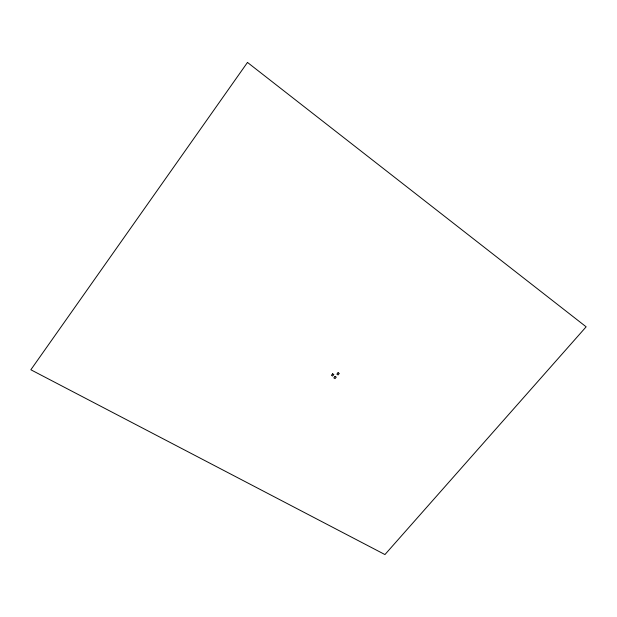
<?xml version="1.0" encoding="UTF-8"?>
<svg xmlns="http://www.w3.org/2000/svg" width="617" height="617" viewBox="0 0 617 617"><rect width="100%" height="100%" fill="white"/><g stroke="black" fill="none" stroke-linecap="round" stroke-linejoin="round"><path stroke-width="0.93" d="M247.479 62.44L30.85 369.768L384.946 554.56L586.15 326.817L247.479 62.44M332.64 373.802L331.437 375.29L332.64 376.038L333.843 374.55L332.64 373.802M335.046 376.409L333.836 377.897L335.039 378.645L336.242 377.157L335.046 376.409M338.07 372.691L336.859 374.18L338.054 374.928L339.265 373.439L338.07 372.691"/></g></svg>
